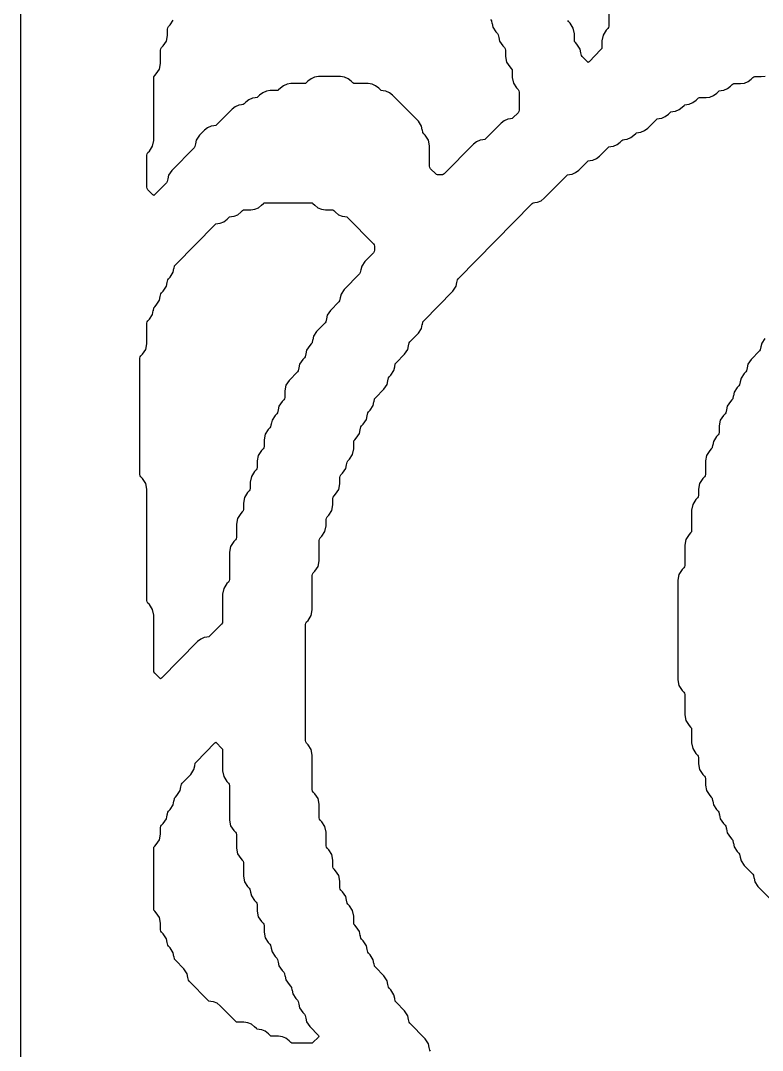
# Model space of a CAD drawing. Header units: millimetres. Extents: x 10 to 410, y 18 to 283.
# Drawn here: x 79 to 103.87, y 211.66 to 246.18 of the extents above; entities that cross this region are included whole.
import ezdxf

# ---------------------------------------------------------------- set-up
doc = ezdxf.new("R2010")
doc.units = ezdxf.units.MM
doc.layers.add('CUT', color=1, linetype='Continuous')

msp = doc.modelspace()

# ---------------------------------------------------------------- linework, layer by layer
at = {"layer": 'CUT'}
for points in [[(121.134, 157), (129.134, 157), (129.134, 160), (142.2679, 160), (142.2679, 280), (129.134, 280), (129.134, 283), (121.134, 283), (121.134, 280), (100.134, 280), (100.134, 283), (92.134, 283), (92.134, 280), (79, 280), (79, 160), (92.134, 160), (92.134, 157), (100.134, 157), (100.134, 160), (121.134, 160)], [(83.4714, 236.5498), (83.4967, 236.5882), (83.55, 236.6423), (83.6564, 236.8036), (83.6807, 236.9272), (83.6843, 236.9265), (83.7026, 237.0194), (83.728, 237.0578), (83.7812, 237.1119), (83.8877, 237.2732), (83.912, 237.3968), (83.9156, 237.3961), (83.9339, 237.489), (83.9592, 237.5274), (84.0125, 237.5815), (84.1189, 237.7428), (84.1432, 237.8664), (84.1468, 237.8657), (84.1651, 237.9586), (84.1905, 237.997), (85.5205, 239.3475), (85.5455, 239.3669), (85.6096, 239.3754), (85.6094, 239.3769), (85.6963, 239.3884), (85.8178, 239.4393), (85.9219, 239.5202), (85.983, 239.5823), (86.008, 239.6017), (86.0721, 239.6102), (86.0719, 239.6117), (86.1587, 239.6232), (86.2803, 239.6741), (86.3843, 239.755), (86.4455, 239.8171), (86.4704, 239.8365), (86.5018, 239.8407), (86.7218, 239.8407), (86.8525, 239.858), (86.974, 239.9089), (87.0781, 239.9898), (87.1392, 240.0519), (87.1642, 240.0713), (87.1955, 240.0755), (88.7481, 240.0755), (88.7794, 240.0713), (88.8044, 240.0519), (88.8655, 239.9898), (88.9696, 239.9089), (89.0911, 239.858), (89.2218, 239.8407), (89.4418, 239.8407), (89.4732, 239.8365), (89.4981, 239.8171), (89.5593, 239.755), (89.6633, 239.6741), (89.7849, 239.6232), (89.8717, 239.6117), (89.8715, 239.6102), (89.9357, 239.6017), (89.9606, 239.5823), (90.8282, 238.7014), (90.8535, 238.663), (90.8624, 238.6179), (90.8624, 238.4806), (90.8535, 238.4355), (90.8282, 238.3971), (90.5437, 238.1082), (90.4372, 237.947), (90.4129, 237.8234), (90.4093, 237.8241), (90.391, 237.7311), (90.3657, 237.6927), (89.8499, 237.169), (89.7435, 237.0078), (89.7191, 236.8842), (89.7156, 236.8849), (89.6973, 236.7919), (89.6719, 236.7535), (89.3874, 236.4646), (89.281, 236.3034), (89.2567, 236.1798), (89.2531, 236.1805), (89.2348, 236.0875), (89.2094, 236.0491), (88.9249, 235.7602), (88.8185, 235.599), (88.7942, 235.4754), (88.7906, 235.4761), (88.7723, 235.3831), (88.7469, 235.3447), (88.6937, 235.2906), (88.5873, 235.1294), (88.5629, 235.0058), (88.5593, 235.0065), (88.541, 234.9135), (88.5157, 234.8751), (88.4624, 234.821), (88.356, 234.6598), (88.3317, 234.5362), (88.3281, 234.5369), (88.3098, 234.4439), (88.2845, 234.4055), (87.9999, 234.1166), (87.8935, 233.9554), (87.8562, 233.7658), (87.8562, 233.5498), (87.8473, 233.5047), (87.822, 233.4663), (87.7687, 233.4122), (87.6623, 233.2509), (87.6379, 233.1274), (87.6344, 233.1281), (87.616, 233.0351), (87.5907, 232.9967), (87.5374, 232.9426), (87.431, 232.7813), (87.4067, 232.6578), (87.4031, 232.6585), (87.3848, 232.5655), (87.3595, 232.5271), (87.3062, 232.473), (87.1998, 232.3117), (87.1624, 232.1222), (87.1624, 231.9062), (87.1536, 231.8611), (87.1282, 231.8227), (87.075, 231.7686), (86.9685, 231.6073), (86.9312, 231.4178), (86.9312, 231.2018), (86.9223, 231.1567), (86.897, 231.1183), (86.8437, 231.0642), (86.7373, 230.9029), (86.6999, 230.7134), (86.6999, 230.4974), (86.6911, 230.4523), (86.6657, 230.4139), (86.6125, 230.3598), (86.506, 230.1985), (86.4687, 230.009), (86.4687, 229.793), (86.4598, 229.7479), (86.4345, 229.7095), (86.3812, 229.6554), (86.2748, 229.4941), (86.2375, 229.3046), (86.2375, 228.8538), (86.2286, 228.8087), (86.2032, 228.7703), (86.15, 228.7162), (86.0435, 228.5549), (86.0062, 228.3654), (86.0062, 227.445), (85.9973, 227.3999), (85.972, 227.3615), (85.9187, 227.3074), (85.8123, 227.1461), (85.775, 226.9565), (85.775, 226.0362), (85.7661, 225.9911), (85.7407, 225.9527), (85.3357, 225.5414), (85.3107, 225.522), (85.2466, 225.5135), (85.2468, 225.512), (85.1599, 225.5005), (85.0384, 225.4496), (84.9343, 225.3687), (83.7216, 224.1373), (83.6937, 224.1168), (83.6659, 224.1373), (83.4967, 224.3091), (83.4714, 224.3475), (83.4625, 224.3926), (83.4625, 226.2521), (83.4252, 226.4417), (83.3187, 226.603), (83.2655, 226.6571), (83.2401, 226.6955), (83.2312, 226.7406), (83.2312, 230.4786), (83.1939, 230.6681), (83.0875, 230.8294), (83.0342, 230.8835), (83.0089, 230.9219), (83, 230.967), (83, 234.8611), (83.0089, 234.9062), (83.0342, 234.9446), (83.0875, 234.9987), (83.1939, 235.16), (83.2312, 235.3495), (83.2312, 236.0351), (83.2401, 236.0802), (83.2655, 236.1186), (83.3187, 236.1727), (83.4252, 236.334), (83.4495, 236.4576), (83.4531, 236.4568)], [(83.7812, 215.5674), (83.728, 215.6214), (83.7026, 215.6598), (83.6937, 215.7049), (83.6937, 215.9209), (83.6564, 216.1105), (83.55, 216.2718), (83.4967, 216.3258), (83.4714, 216.3642), (83.4625, 216.4094), (83.4625, 218.425), (83.4714, 218.4702), (83.4967, 218.5085), (83.55, 218.5626), (83.6564, 218.7239), (83.6937, 218.9135), (83.6937, 219.1294), (83.7026, 219.1746), (83.728, 219.2129), (83.7812, 219.267), (83.8877, 219.4283), (83.912, 219.5519), (83.9156, 219.5512), (83.9339, 219.6442), (83.9592, 219.6825), (84.0125, 219.7366), (84.1189, 219.8979), (84.1432, 220.0215), (84.1468, 220.0208), (84.1651, 220.1138), (84.1905, 220.1521), (84.2437, 220.2062), (84.3501, 220.3675), (84.3745, 220.4911), (84.3781, 220.4904), (84.3964, 220.5834), (84.4217, 220.6217), (84.7062, 220.9106), (84.8126, 221.0719), (84.837, 221.1955), (84.8406, 221.1948), (84.8589, 221.2878), (84.8842, 221.3261), (85.5158, 221.9675), (85.5437, 221.988), (85.5716, 221.9675), (85.7407, 221.7957), (85.7661, 221.7574), (85.775, 221.7122), (85.775, 221.0267), (85.8123, 220.8371), (85.9187, 220.6758), (85.972, 220.6217), (85.9973, 220.5834), (86.0062, 220.5382), (86.0062, 219.3831), (86.0435, 219.1935), (86.15, 219.0322), (86.2032, 218.9781), (86.2286, 218.9398), (86.2375, 218.8946), (86.2375, 218.4439), (86.2748, 218.2543), (86.3812, 218.093), (86.4345, 218.0389), (86.4598, 218.0006), (86.4687, 217.9554), (86.4687, 217.5047), (86.506, 217.3151), (86.6125, 217.1538), (86.6657, 217.0997), (86.6911, 217.0613), (86.7094, 216.9684), (86.7129, 216.9691), (86.7373, 216.8455), (86.8437, 216.6842), (86.897, 216.6301), (86.9223, 216.5917), (86.9312, 216.5466), (86.9312, 216.3307), (86.9685, 216.1411), (87.075, 215.9798), (87.1282, 215.9257), (87.1536, 215.8873), (87.1624, 215.8422), (87.1624, 215.6263), (87.1998, 215.4367), (87.3062, 215.2754), (87.3595, 215.2213), (87.3848, 215.1829), (87.4031, 215.09), (87.4067, 215.0907), (87.431, 214.9671), (87.5374, 214.8058), (87.5907, 214.7517), (87.616, 214.7133), (87.6344, 214.6204), (87.6379, 214.6211), (87.6623, 214.4975), (87.7687, 214.3362), (87.822, 214.2821), (87.8473, 214.2437), (87.8656, 214.1508), (87.8692, 214.1515), (87.8935, 214.0279), (87.9999, 213.8666), (88.0532, 213.8125), (88.0785, 213.7741), (88.0968, 213.6812), (88.1004, 213.6819), (88.1248, 213.5583), (88.2312, 213.397), (88.2845, 213.3429), (88.3098, 213.3045), (88.3281, 213.2116), (88.3317, 213.2123), (88.356, 213.0887), (88.4624, 212.9274), (88.5157, 212.8733), (88.541, 212.8349), (88.5593, 212.742), (88.5629, 212.7427), (88.5873, 212.6191), (88.6937, 212.4578), (88.9851, 212.1619), (89.005, 212.1342), (88.9851, 212.1064), (88.8044, 211.9229), (88.7794, 211.9035), (88.7481, 211.8994), (88.1205, 211.8994), (88.0892, 211.9035), (88.0642, 211.9229), (88.0031, 211.985), (87.899, 212.0659), (87.7775, 212.1168), (87.6468, 212.1342), (87.4268, 212.1342), (87.3954, 212.1383), (87.3705, 212.1577), (87.3093, 212.2198), (87.2053, 212.3007), (87.0837, 212.3516), (86.9969, 212.3632), (86.9971, 212.3646), (86.9329, 212.3731), (86.908, 212.3925), (86.8468, 212.4546), (86.7428, 212.5355), (86.6212, 212.5864), (86.4906, 212.6038), (86.2705, 212.6038), (86.2392, 212.6079), (86.2142, 212.6274), (85.6906, 213.159), (85.5866, 213.2399), (85.465, 213.2908), (85.3782, 213.3024), (85.3784, 213.3038), (85.3142, 213.3123), (85.2892, 213.3318), (84.6529, 213.9778), (84.6276, 214.0162), (84.6093, 214.1092), (84.6057, 214.1085), (84.5814, 214.2321), (84.475, 214.3933), (84.1905, 214.6822), (84.1651, 214.7206), (84.1468, 214.8136), (84.1432, 214.8129), (84.1189, 214.9365), (84.0125, 215.0978), (83.9592, 215.1518), (83.9339, 215.1902), (83.9156, 215.2832), (83.912, 215.2825), (83.8877, 215.4061)]]:
    msp.add_lwpolyline(points, close=True, dxfattribs=at)
for points in [[(94.7594, 246.215), (94.7847, 246.1767), (94.803, 246.0837), (94.8066, 246.0844), (94.8309, 245.9608), (94.9373, 245.7995), (94.9906, 245.7454), (95.0159, 245.7071), (95.0342, 245.6141), (95.0378, 245.6148), (95.0622, 245.4912), (95.1686, 245.3299), (95.2219, 245.2758), (95.2472, 245.2374), (95.2561, 245.1923), (95.2561, 244.9764), (95.2934, 244.7868), (95.3998, 244.6255), (95.4531, 244.5714), (95.4784, 244.533), (95.4873, 244.4879), (95.4873, 244.272), (95.5247, 244.0824), (95.6311, 243.9211), (95.6843, 243.867), (95.7097, 243.8286), (95.7186, 243.7835), (95.7186, 243.1766), (95.7097, 243.1315), (95.6843, 243.0931), (95.5105, 242.9167), (95.4856, 242.8972), (95.4214, 242.8887), (95.4216, 242.8873), (95.3348, 242.8757), (95.2132, 242.8248), (95.1092, 242.7439), (94.5856, 242.2123), (94.5606, 242.1928), (94.4964, 242.1843), (94.4966, 242.1829), (94.4098, 242.1713), (94.2882, 242.1204), (94.1842, 242.0395), (93.1981, 241.0383), (93.1731, 241.0188), (93.1418, 241.0147), (92.9767, 241.0147), (92.9454, 241.0188), (92.9204, 241.0383), (92.7466, 241.2147), (92.7212, 241.2531), (92.7124, 241.2982), (92.7124, 241.9838), (92.675, 242.1734), (92.5686, 242.3346), (92.5153, 242.3887), (92.49, 242.4271), (92.4717, 242.5201), (92.4681, 242.5194), (92.4438, 242.643), (92.3374, 242.8043), (91.4718, 243.6831), (91.3677, 243.764), (91.2462, 243.8149), (91.1593, 243.8265), (91.1595, 243.8279), (91.0954, 243.8365), (91.0704, 243.8559), (91.0093, 243.9179), (90.9052, 243.9988), (90.7837, 244.0497), (90.653, 244.0671), (90.2017, 244.0671), (90.1704, 244.0713), (90.1454, 244.0907), (90.0843, 244.1527), (89.9803, 244.2336), (89.8587, 244.2845), (89.7281, 244.3019), (88.9905, 244.3019), (88.8599, 244.2845), (88.7383, 244.2336), (88.6343, 244.1527), (88.5731, 244.0907), (88.5482, 244.0713), (88.5168, 244.0671), (88.0655, 244.0671), (87.9349, 244.0497), (87.8133, 243.9988), (87.7093, 243.9179), (87.6482, 243.8559), (87.6232, 243.8365), (87.5918, 243.8323), (87.3718, 243.8323), (87.2411, 243.8149), (87.1196, 243.764), (87.0155, 243.6831), (86.9544, 243.6211), (86.9294, 243.6017), (86.8653, 243.5931), (86.8655, 243.5917), (86.7787, 243.5801), (86.6571, 243.5292), (86.5531, 243.4483), (86.4919, 243.3863), (86.467, 243.3669), (86.4028, 243.3583), (86.403, 243.3569), (86.3162, 243.3453), (86.1946, 243.2944), (86.0906, 243.2135), (85.5669, 242.6819), (85.542, 242.6624), (85.4778, 242.6539), (85.478, 242.6525), (85.3912, 242.6409), (85.2696, 242.59), (85.1656, 242.5091), (84.9937, 242.3346), (84.8873, 242.1734), (84.863, 242.0498), (84.8594, 242.0505), (84.8411, 241.9575), (84.8158, 241.9191), (84.0687, 241.1606), (83.9623, 240.9994), (83.938, 240.8758), (83.9344, 240.8765), (83.9161, 240.7835), (83.8908, 240.7451), (83.4904, 240.3386), (83.4625, 240.3181), (83.4346, 240.3386), (83.2655, 240.5103), (83.2401, 240.5487), (83.2312, 240.5938), (83.2312, 241.6703), (83.2401, 241.7154), (83.2655, 241.7538), (83.3187, 241.8079), (83.4252, 241.9692), (83.4625, 242.1588), (83.4625, 244.2531), (83.4714, 244.2982), (83.4967, 244.3366), (83.55, 244.3907), (83.6564, 244.552), (83.6937, 244.7416), (83.6937, 245.1923), (83.7026, 245.2374), (83.728, 245.2758), (83.7812, 245.3299), (83.8877, 245.4912), (83.925, 245.6808), (83.925, 245.8967), (83.9339, 245.9419), (83.9592, 245.9802), (84.0125, 246.0343), (84.1189, 246.1956)], [(98.7248, 246.445), (98.7248, 245.9943), (98.7159, 245.9491), (98.6906, 245.9107), (98.6373, 245.8567), (98.5309, 245.6954), (98.4935, 245.5058), (98.4935, 245.2899), (98.4846, 245.2447), (98.4593, 245.2063), (98.0589, 244.7998), (98.031, 244.7793), (98.0032, 244.7998), (97.834, 244.9715), (97.8087, 245.0099), (97.7904, 245.1029), (97.7868, 245.1022), (97.7625, 245.2258), (97.656, 245.3871), (97.6028, 245.4411), (97.5774, 245.4795), (97.5685, 245.5247), (97.5685, 245.7406), (97.5312, 245.9302), (97.4248, 246.0915), (97.3715, 246.1455), (97.3462, 246.1839)], [(92.7466, 211.6298), (92.7212, 211.6682), (92.7029, 211.7612), (92.6994, 211.7605), (92.675, 211.8841), (92.5686, 212.0453), (92.0528, 212.569), (92.0275, 212.6074), (92.0092, 212.7004), (92.0056, 212.6997), (91.9813, 212.8233), (91.8749, 212.9845), (91.5903, 213.2734), (91.565, 213.3118), (91.5467, 213.4048), (91.5431, 213.4041), (91.5188, 213.5277), (91.4124, 213.6889), (91.3591, 213.743), (91.3338, 213.7814), (91.3155, 213.8744), (91.3119, 213.8737), (91.2875, 213.9973), (91.1811, 214.1585), (90.8966, 214.4474), (90.8713, 214.4858), (90.853, 214.5788), (90.8494, 214.5781), (90.8251, 214.7017), (90.7186, 214.863), (90.6654, 214.917), (90.64, 214.9554), (90.6217, 215.0484), (90.6181, 215.0477), (90.5938, 215.1713), (90.4874, 215.3326), (90.4341, 215.3866), (90.4088, 215.425), (90.3905, 215.518), (90.3869, 215.5173), (90.3626, 215.6409), (90.2561, 215.8022), (90.2029, 215.8562), (90.1775, 215.8946), (90.1686, 215.9397), (90.1686, 216.1557), (90.1313, 216.3453), (90.0249, 216.5066), (89.9716, 216.5606), (89.9463, 216.599), (89.928, 216.692), (89.9244, 216.6913), (89.9001, 216.8149), (89.7936, 216.9762), (89.7404, 217.0302), (89.715, 217.0686), (89.7062, 217.1138), (89.7062, 217.3297), (89.6688, 217.5193), (89.5624, 217.6806), (89.5091, 217.7346), (89.4838, 217.773), (89.4749, 217.8182), (89.4749, 218.0341), (89.4376, 218.2237), (89.3311, 218.385), (89.2779, 218.4391), (89.2525, 218.4774), (89.2437, 218.5226), (89.2437, 218.9733), (89.2063, 219.1629), (89.0999, 219.3242), (89.0466, 219.3783), (89.0213, 219.4166), (89.0124, 219.4618), (89.0124, 219.9125), (88.9751, 220.1021), (88.8687, 220.2634), (88.8154, 220.3175), (88.7901, 220.3558), (88.7812, 220.401), (88.7812, 221.5561), (88.7438, 221.7457), (88.6374, 221.907), (88.5841, 221.9611), (88.5588, 221.9994), (88.5499, 222.0446), (88.5499, 225.9387), (88.5588, 225.9838), (88.5841, 226.0222), (88.6374, 226.0763), (88.7438, 226.2375), (88.7812, 226.4271), (88.7812, 227.5823), (88.7901, 227.6274), (88.8154, 227.6658), (88.8687, 227.7199), (88.9751, 227.8811), (89.0124, 228.0707), (89.0124, 228.7563), (89.0213, 228.8014), (89.0466, 228.8398), (89.0999, 228.8939), (89.2063, 229.0551), (89.2437, 229.2447), (89.2437, 229.4607), (89.2525, 229.5058), (89.2779, 229.5442), (89.3311, 229.5983), (89.4376, 229.7595), (89.4749, 229.9491), (89.4749, 230.1651), (89.4838, 230.2102), (89.5091, 230.2486), (89.5624, 230.3027), (89.6688, 230.4639), (89.7062, 230.6535), (89.7062, 230.8695), (89.715, 230.9146), (89.7404, 230.953), (89.7936, 231.0071), (89.9001, 231.1683), (89.9244, 231.2919), (89.928, 231.2912), (89.9463, 231.3842), (89.9716, 231.4226), (90.0249, 231.4767), (90.1313, 231.6379), (90.1686, 231.8275), (90.1686, 232.0435), (90.1775, 232.0886), (90.2029, 232.127), (90.2561, 232.1811), (90.3626, 232.3423), (90.3869, 232.4659), (90.3905, 232.4652), (90.4088, 232.5582), (90.4341, 232.5966), (90.4874, 232.6507), (90.5938, 232.8119), (90.6181, 232.9355), (90.6217, 232.9348), (90.64, 233.0278), (90.6654, 233.0662), (90.7186, 233.1203), (90.8251, 233.2815), (90.8494, 233.4051), (90.853, 233.4044), (90.8713, 233.4974), (90.8966, 233.5358), (91.1811, 233.8247), (91.2875, 233.9859), (91.3119, 234.1095), (91.3155, 234.1088), (91.3338, 234.2018), (91.3591, 234.2402), (91.4124, 234.2943), (91.5188, 234.4555), (91.5431, 234.5791), (91.5467, 234.5784), (91.565, 234.6714), (91.5903, 234.7098), (91.8749, 234.9987), (91.9813, 235.16), (92.0056, 235.2835), (92.0092, 235.2828), (92.0275, 235.3758), (92.0528, 235.4142), (92.3374, 235.7031), (92.4438, 235.8644), (92.4681, 235.988), (92.4717, 235.9872), (92.49, 236.0802), (92.5153, 236.1186), (93.4936, 237.1119), (93.6, 237.2732), (93.6244, 237.3968), (93.6279, 237.3961), (93.6462, 237.489), (93.6716, 237.5274), (96.1578, 240.0519), (96.1828, 240.0713), (96.247, 240.0798), (96.2468, 240.0813), (96.3336, 240.0928), (96.4552, 240.1437), (96.5592, 240.2246), (97.3141, 240.9911), (97.339, 241.0105), (97.4032, 241.019), (97.403, 241.0205), (97.4898, 241.032), (97.6114, 241.0829), (97.7154, 241.1638), (98.0078, 241.4607), (98.0328, 241.4801), (98.0969, 241.4886), (98.0967, 241.4901), (98.1836, 241.5016), (98.3051, 241.5525), (98.4092, 241.6334), (98.7016, 241.9303), (98.7265, 241.9497), (98.7907, 241.9582), (98.7905, 241.9597), (98.8773, 241.9712), (98.9989, 242.0221), (99.1029, 242.103), (99.164, 242.1651), (99.189, 242.1845), (99.2532, 242.193), (99.253, 242.1945), (99.3398, 242.206), (99.4614, 242.2569), (99.5654, 242.3378), (99.6265, 242.3999), (99.6515, 242.4193), (99.7157, 242.4278), (99.7155, 242.4293), (99.8023, 242.4408), (99.9239, 242.4917), (100.0279, 242.5726), (100.3203, 242.8695), (100.3452, 242.8889), (100.4094, 242.8974), (100.4092, 242.8989), (100.496, 242.9104), (100.6176, 242.9613), (100.7216, 243.0422), (100.7828, 243.1043), (100.8077, 243.1237), (100.8719, 243.1322), (100.8717, 243.1337), (100.9585, 243.1453), (101.0801, 243.1961), (101.1841, 243.277), (101.2453, 243.3391), (101.2702, 243.3585), (101.3344, 243.367), (101.3342, 243.3685), (101.421, 243.3801), (101.5426, 243.4309), (101.6466, 243.5118), (101.7078, 243.5739), (101.7327, 243.5933), (101.7641, 243.5975), (101.9841, 243.5975), (102.1148, 243.6149), (102.2363, 243.6657), (102.3404, 243.7466), (102.4015, 243.8087), (102.4265, 243.8281), (102.4906, 243.8366), (102.4904, 243.8381), (102.5773, 243.8497), (102.6988, 243.9005), (102.8029, 243.9814), (102.864, 244.0435), (102.889, 244.0629), (102.9203, 244.0671), (103.1404, 244.0671), (103.271, 244.0845), (103.3926, 244.1353), (103.4966, 244.2162), (103.5577, 244.2783), (103.5827, 244.2977), (103.614, 244.3019), (103.8341, 244.3019), (103.9647, 244.3193)], [(103.956, 235.5254), (103.8495, 235.3642), (103.8252, 235.2406), (103.8216, 235.2413), (103.8033, 235.1483), (103.778, 235.1099), (103.4935, 234.821), (103.387, 234.6598), (103.3627, 234.5362), (103.3591, 234.5369), (103.3408, 234.4439), (103.3155, 234.4055), (103.2622, 234.3514), (103.1558, 234.1902), (103.1315, 234.0666), (103.1279, 234.0673), (103.1096, 233.9743), (103.0842, 233.9359), (103.031, 233.8818), (102.9245, 233.7206), (102.9002, 233.597), (102.8966, 233.5977), (102.8783, 233.5047), (102.853, 233.4663), (102.7997, 233.4122), (102.6933, 233.2509), (102.669, 233.1274), (102.6654, 233.1281), (102.6471, 233.0351), (102.6217, 232.9967), (102.5685, 232.9426), (102.4621, 232.7813), (102.4247, 232.5918), (102.4247, 232.3758), (102.4158, 232.3307), (102.3905, 232.2923), (102.3372, 232.2382), (102.2308, 232.0769), (102.2065, 231.9533), (102.2029, 231.9541), (102.1846, 231.8611), (102.1593, 231.8227), (102.106, 231.7686), (101.9996, 231.6073), (101.9622, 231.4178), (101.9622, 230.967), (101.9533, 230.9219), (101.928, 230.8835), (101.8747, 230.8294), (101.7683, 230.6681), (101.731, 230.4786), (101.731, 230.2626), (101.7221, 230.2175), (101.6968, 230.1791), (101.6435, 230.125), (101.5371, 229.9637), (101.4997, 229.7742), (101.4997, 229.0886), (101.4908, 229.0435), (101.4655, 229.0051), (101.4122, 228.951), (101.3058, 228.7897), (101.2685, 228.6002), (101.2685, 227.9146), (101.2596, 227.8695), (101.2343, 227.8311), (101.181, 227.777), (101.0746, 227.6157), (101.0372, 227.4262), (101.0372, 224.0791), (101.0746, 223.8895), (101.181, 223.7282), (101.2343, 223.6742), (101.2596, 223.6358), (101.2685, 223.5906), (101.2685, 222.9051), (101.3058, 222.7155), (101.4122, 222.5542), (101.4655, 222.5002), (101.4908, 222.4618), (101.4997, 222.4166), (101.4997, 221.9659), (101.5371, 221.7763), (101.6435, 221.615), (101.6968, 221.5609), (101.7221, 221.5226), (101.731, 221.4774), (101.731, 221.2615), (101.7683, 221.0719), (101.8747, 220.9106), (101.928, 220.8565), (101.9533, 220.8182), (101.9622, 220.773), (101.9622, 220.5571), (101.9996, 220.3675), (102.106, 220.2062), (102.1593, 220.1521), (102.1846, 220.1138), (102.2029, 220.0208), (102.2065, 220.0215), (102.2308, 219.8979), (102.3372, 219.7366), (102.3905, 219.6825), (102.4158, 219.6442), (102.4341, 219.5512), (102.4377, 219.5519), (102.4621, 219.4283), (102.5685, 219.267), (102.6217, 219.2129), (102.6471, 219.1746), (102.6654, 219.0816), (102.669, 219.0823), (102.6933, 218.9587), (102.7997, 218.7974), (102.853, 218.7433), (102.8783, 218.705), (102.8966, 218.612), (102.9002, 218.6127), (102.9245, 218.4891), (103.031, 218.3278), (103.0842, 218.2737), (103.1096, 218.2354), (103.1279, 218.1424), (103.1315, 218.1431), (103.1558, 218.0195), (103.2622, 217.8582), (103.5467, 217.5693), (103.5721, 217.531), (103.5904, 217.438), (103.5939, 217.4387), (103.6183, 217.3151), (103.7247, 217.1538), (104.2405, 216.6301)]]:
    msp.add_lwpolyline(points, dxfattribs=at)

doc.saveas('drawing.dxf')
